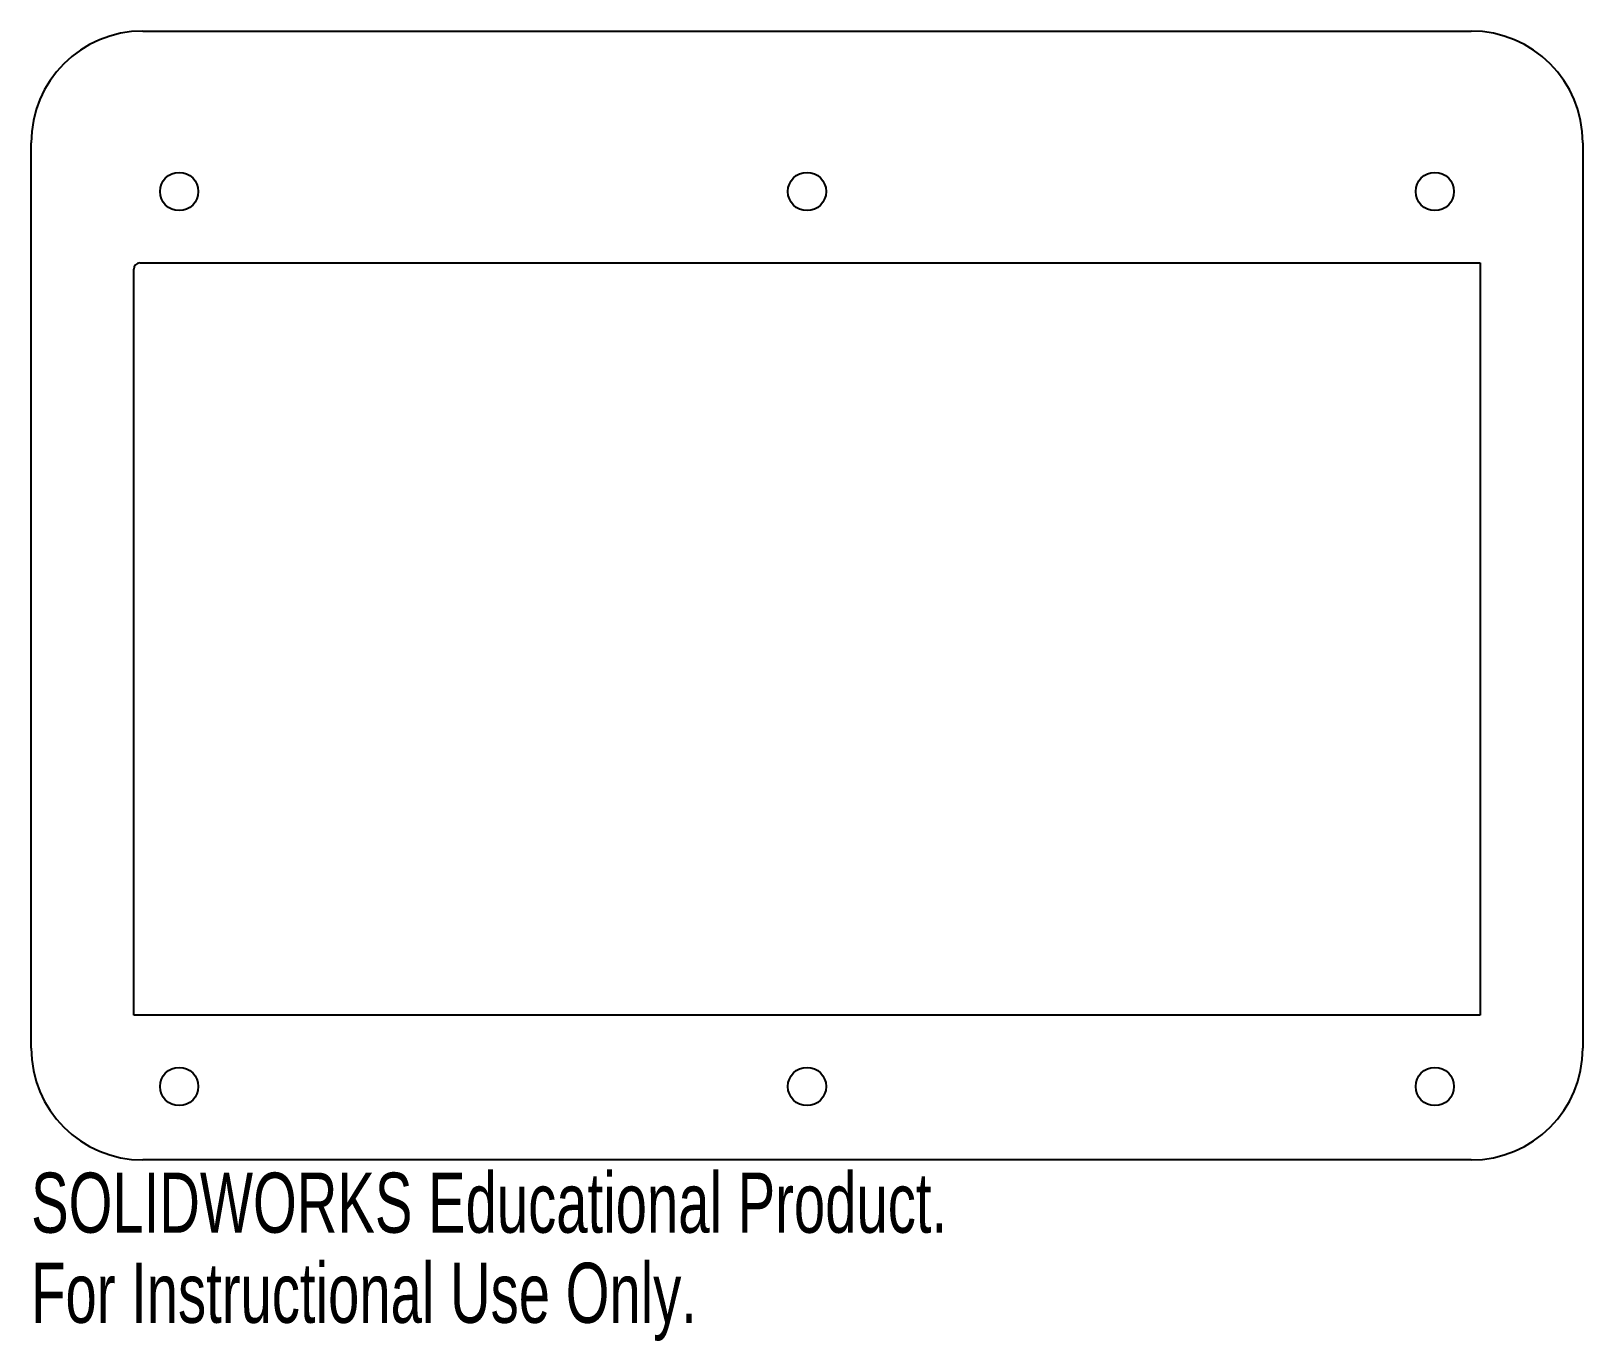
# Model space of a CAD drawing. Header units: millimetres. Extents: x -62 to 62, y -60 to 45.
import ezdxf

# ---------------------------------------------------------------- set-up
doc = ezdxf.new("R2010")
doc.units = ezdxf.units.MM
doc.styles.add('SLDTEXTSTYLE0', font='TXT', dxfattribs={"width": 0.7})

msp = doc.modelspace()

# ---------------------------------------------------------------- linework, layer by layer
at = {"color": 7, "linetype": 'Continuous', "lineweight": 25}
for p, q in [((-53.41, 45.41), (53.41, 45.41)), ((-62.41, -36.41), (-62.41, 36.41)), ((62.41, 36.41), (62.41, -36.41)), ((-54.16, -33.75), (-54.16, 26.25)), ((-53.66, 26.75), (54.16, 26.75)), ((54.16, 26.75), (54.16, -33.75)), ((54.16, -33.75), (-54.16, -33.75)), ((53.41, -45.41), (-53.41, -45.41))]:
    msp.add_line(p, q, dxfattribs=at)
for centre in [(-50.5, 32.5), (0, 32.5), (50.5, 32.5), (-50.5, -39.5), (0, -39.5), (50.5, -39.5)]:
    msp.add_circle(centre, 1.54, dxfattribs=at)
for centre, radius, start, end in [((-53.41, 36.41), 9, 90, 180), ((53.41, 36.41), 9, 0, 90), ((-53.66, 26.25), 0.5, 90, 180), ((-53.41, -36.41), 9, 180, 270), ((53.41, -36.41), 9, 270, 0)]:
    msp.add_arc(centre, radius, start, end, dxfattribs=at)

# ---------------------------------------------------------------- texts
at = {"color": 7, "linetype": 'Continuous', "char_height": 4.8336, "attachment_point": 1, "style": 'SLDTEXTSTYLE0'}
for s, insert in [('SOLIDWORKS Educational Product.', (-62.41, -46.43)), ('For Instructional Use Only.', (-62.41, -53.68))]:
    msp.add_mtext(s, dxfattribs=dict(at, insert=insert))

doc.saveas('drawing.dxf')
